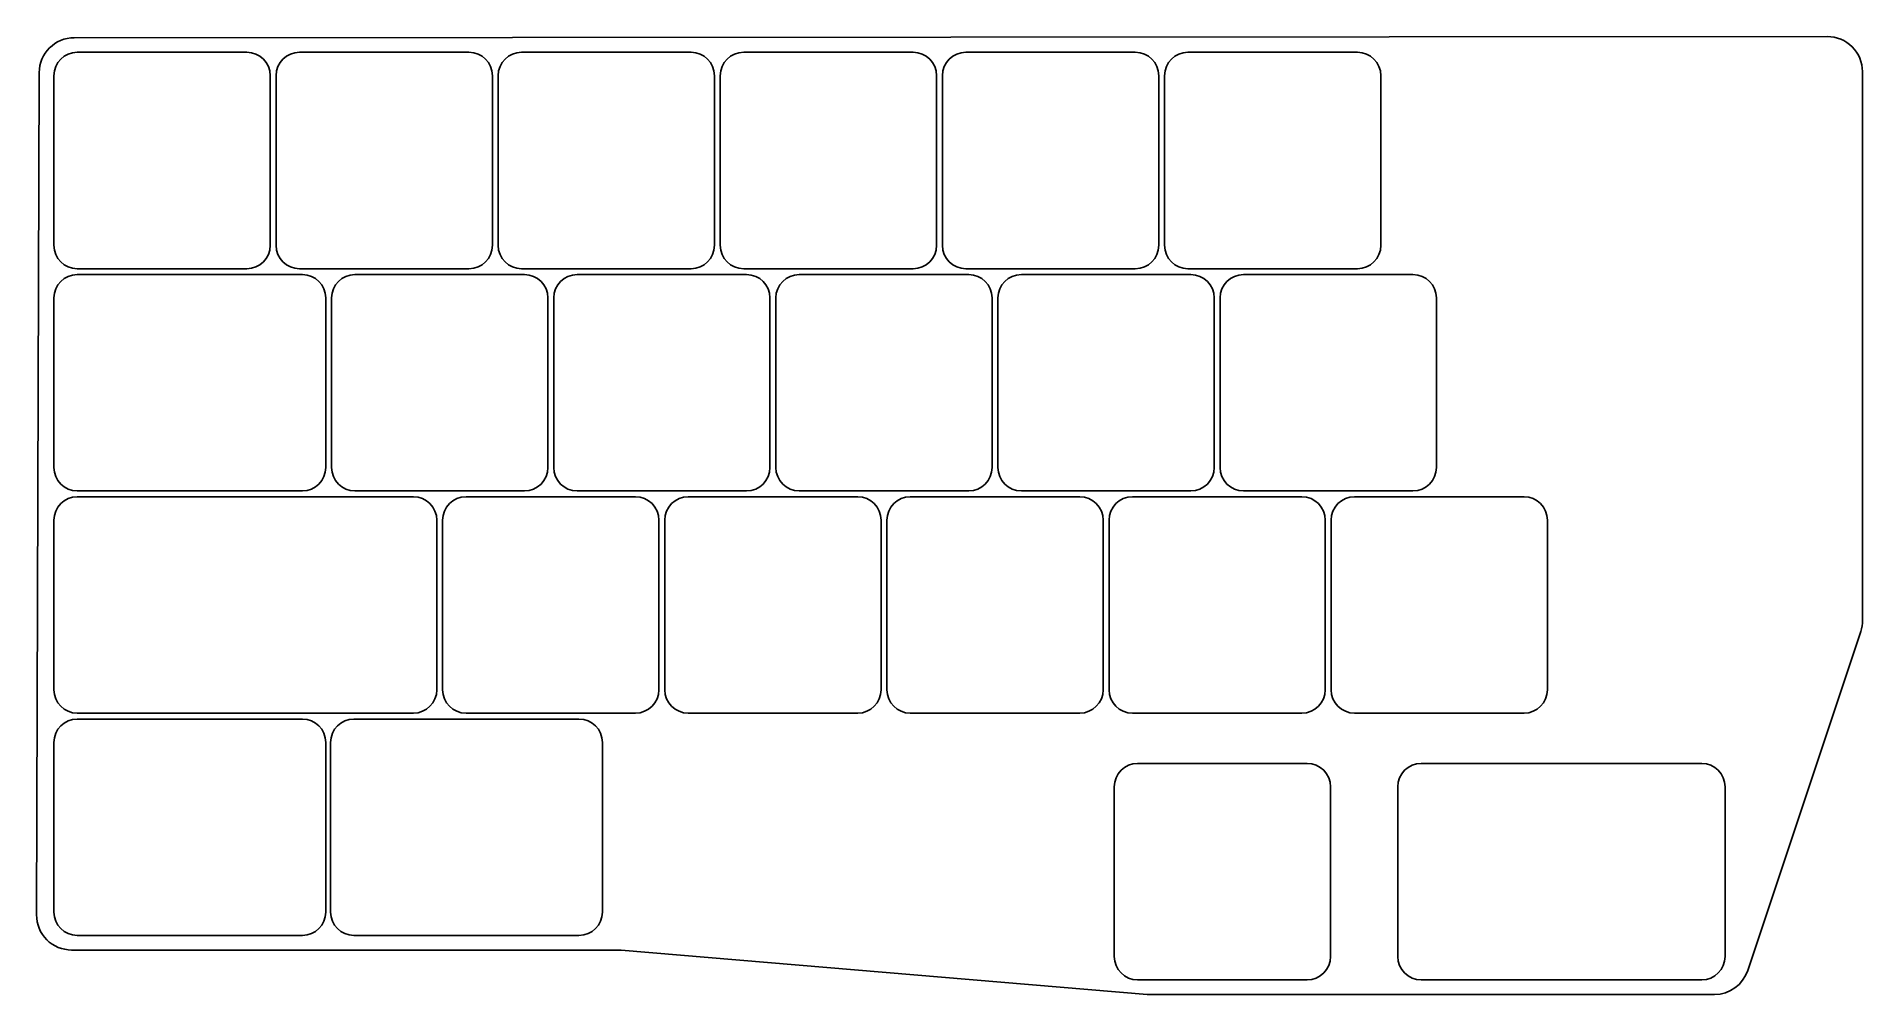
# Model space of a CAD drawing. Header units: millimetres. Extents: x 99 to 255, y -171 to -89.
import ezdxf

# ---------------------------------------------------------------- set-up
doc = ezdxf.new("R2010")
doc.units = ezdxf.units.MM

msp = doc.modelspace()

# ---------------------------------------------------------------- linework, layer by layer
at = {"linetype": 'CONTINUOUS'}
for p, q in [((251.95, -89.4), (101.99, -89.5)), ((116.75, -90.75), (102.25, -90.75)), ((135.75, -90.75), (121.25, -90.75)), ((154.75, -90.75), (140.25, -90.75)), ((173.75, -90.75), (159.25, -90.75)), ((192.75, -90.75), (178.25, -90.75)), ((211.75, -90.75), (197.25, -90.75)), ((98.99, -92.49), (98.76, -164.49)), ((100.25, -92.75), (100.25, -107.25)), ((118.75, -107.25), (118.75, -92.75)), ((119.25, -92.75), (119.25, -107.25)), ((137.75, -107.25), (137.75, -92.75)), ((138.25, -92.75), (138.25, -107.25)), ((156.75, -107.25), (156.75, -92.75)), ((157.25, -92.75), (157.25, -107.25)), ((175.75, -107.25), (175.75, -92.75)), ((176.25, -92.75), (176.25, -107.25)), ((194.75, -107.25), (194.75, -92.75)), ((195.25, -92.75), (195.25, -107.25)), ((213.75, -107.25), (213.75, -92.75)), ((254.95, -139.31), (254.95, -92.4)), ((102.25, -109.25), (116.75, -109.25)), ((121.25, -109.25), (135.75, -109.25)), ((140.25, -109.25), (154.75, -109.25)), ((159.25, -109.25), (173.75, -109.25)), ((178.25, -109.25), (192.75, -109.25)), ((197.25, -109.25), (211.75, -109.25)), ((102.25, -109.75), (121.5, -109.75)), ((140.5, -109.75), (126, -109.75)), ((159.5, -109.75), (145, -109.75)), ((178.5, -109.75), (164, -109.75)), ((197.5, -109.75), (183, -109.75)), ((216.5, -109.75), (202, -109.75)), ((100.25, -111.75), (100.25, -126.25)), ((123.5, -126.25), (123.5, -111.75)), ((124, -111.75), (124, -126.25)), ((142.5, -126.25), (142.5, -111.75)), ((143, -111.75), (143, -126.25)), ((161.5, -126.25), (161.5, -111.75)), ((162, -111.75), (162, -126.25)), ((180.5, -126.25), (180.5, -111.75)), ((181, -111.75), (181, -126.25)), ((199.5, -126.25), (199.5, -111.75)), ((200, -111.75), (200, -126.25)), ((218.5, -126.25), (218.5, -111.75)), ((102.25, -128.25), (121.5, -128.25)), ((102.25, -128.75), (131, -128.75)), ((126, -128.25), (140.5, -128.25)), ((150, -128.75), (135.5, -128.75)), ((145, -128.25), (159.5, -128.25)), ((169, -128.75), (154.5, -128.75)), ((164, -128.25), (178.5, -128.25)), ((188, -128.75), (173.5, -128.75)), ((183, -128.25), (197.5, -128.25)), ((207, -128.75), (192.5, -128.75)), ((202, -128.25), (216.5, -128.25)), ((226, -128.75), (211.5, -128.75)), ((100.25, -130.75), (100.25, -145.25)), ((133, -145.25), (133, -130.75)), ((133.5, -130.75), (133.5, -145.25)), ((152, -145.25), (152, -130.75)), ((152.5, -130.75), (152.5, -145.25)), ((171, -145.25), (171, -130.75)), ((171.5, -130.75), (171.5, -145.25)), ((190, -145.25), (190, -130.75)), ((190.5, -130.75), (190.5, -145.25)), ((209, -145.25), (209, -130.75)), ((209.5, -130.75), (209.5, -145.25)), ((228, -145.25), (228, -130.75)), ((245.13, -169.25), (254.8, -140.26)), ((102.25, -147.25), (131, -147.25)), ((102.25, -147.75), (121.5, -147.75)), ((125.91, -147.75), (145.16, -147.75)), ((135.5, -147.25), (150, -147.25)), ((154.5, -147.25), (169, -147.25)), ((173.5, -147.25), (188, -147.25)), ((192.5, -147.25), (207, -147.25)), ((211.5, -147.25), (226, -147.25)), ((100.25, -149.75), (100.25, -164.25)), ((123.5, -164.25), (123.5, -149.75)), ((123.91, -149.75), (123.91, -164.25)), ((147.16, -164.25), (147.16, -149.75)), ((207.45, -151.55), (192.95, -151.55)), ((217.2, -151.55), (241.2, -151.55)), ((190.95, -153.55), (190.95, -168.05)), ((209.45, -168.05), (209.45, -153.55)), ((215.2, -153.55), (215.2, -168.05)), ((243.2, -168.05), (243.2, -153.55)), ((102.25, -166.25), (121.5, -166.25)), ((125.91, -166.25), (145.16, -166.25)), ((101.76, -167.5), (148.53, -167.5)), ((148.78, -167.51), (193.77, -171.29)), ((192.95, -170.05), (207.45, -170.05)), ((217.2, -170.05), (241.2, -170.05)), ((194.03, -171.3), (242.29, -171.3))]:
    msp.add_line(p, q, dxfattribs=at)
for centre, radius, start, end in [((101.99, -92.5), 3, 90.0367, 179.8164), ((251.95, -92.4), 3, 0, 90.0367), ((102.25, -92.75), 2, 90, 180), ((116.75, -92.75), 2, 0, 90), ((121.25, -92.75), 2, 90, 180), ((135.75, -92.75), 2, 0, 90), ((140.25, -92.75), 2, 90, 180), ((154.75, -92.75), 2, 0, 90), ((159.25, -92.75), 2, 90, 180), ((173.75, -92.75), 2, 0, 90), ((178.25, -92.75), 2, 90, 180), ((192.75, -92.75), 2, 0, 90), ((197.25, -92.75), 2, 90, 180), ((211.75, -92.75), 2, 0, 90), ((102.25, -107.25), 2, 180, 270), ((116.75, -107.25), 2, 270, 0), ((121.25, -107.25), 2, 180, 270), ((135.75, -107.25), 2, 270, 0), ((140.25, -107.25), 2, 180, 270), ((154.75, -107.25), 2, 270, 0), ((159.25, -107.25), 2, 180, 270), ((173.75, -107.25), 2, 270, 0), ((178.25, -107.25), 2, 180, 270), ((192.75, -107.25), 2, 270, 0), ((197.25, -107.25), 2, 180, 270), ((211.75, -107.25), 2, 270, 0), ((102.25, -111.75), 2, 90, 180), ((121.5, -111.75), 2, 0, 90), ((126, -111.75), 2, 90, 180), ((140.5, -111.75), 2, 0, 90), ((145, -111.75), 2, 90, 180), ((159.5, -111.75), 2, 0, 90), ((164, -111.75), 2, 90, 180), ((178.5, -111.75), 2, 0, 90), ((183, -111.75), 2, 90, 180), ((197.5, -111.75), 2, 0, 90), ((202, -111.75), 2, 90, 180), ((216.5, -111.75), 2, 0, 90), ((102.25, -126.25), 2, 180, 270), ((121.5, -126.25), 2, 270, 0), ((126, -126.25), 2, 180, 270), ((140.5, -126.25), 2, 270, 0), ((145, -126.25), 2, 180, 270), ((159.5, -126.25), 2, 270, 0), ((164, -126.25), 2, 180, 270), ((178.5, -126.25), 2, 270, 0), ((183, -126.25), 2, 180, 270), ((197.5, -126.25), 2, 270, 0), ((202, -126.25), 2, 180, 270), ((216.5, -126.25), 2, 270, 0), ((102.25, -130.75), 2, 90, 180), ((131, -130.75), 2, 0, 90), ((135.5, -130.75), 2, 90, 180), ((150, -130.75), 2, 0, 90), ((154.5, -130.75), 2, 90, 180), ((169, -130.75), 2, 0, 90), ((173.5, -130.75), 2, 90, 180), ((188, -130.75), 2, 0, 90), ((192.5, -130.75), 2, 90, 180), ((207, -130.75), 2, 0, 90), ((211.5, -130.75), 2, 90, 180), ((226, -130.75), 2, 0, 90), ((251.95, -139.31), 3, 341.565, 0), ((102.25, -145.25), 2, 180, 270), ((131, -145.25), 2, 270, 0), ((135.5, -145.25), 2, 180, 270), ((150, -145.25), 2, 270, 0), ((154.5, -145.25), 2, 180, 270), ((169, -145.25), 2, 270, 0), ((173.5, -145.25), 2, 180, 270), ((188, -145.25), 2, 270, 0), ((192.5, -145.25), 2, 180, 270), ((207, -145.25), 2, 270, 0), ((211.5, -145.25), 2, 180, 270), ((226, -145.25), 2, 270, 0), ((102.25, -149.75), 2, 90, 180), ((121.5, -149.75), 2, 0, 90), ((125.91, -149.75), 2, 90, 180), ((145.16, -149.75), 2, 0, 90), ((192.95, -153.55), 2, 90, 180), ((207.45, -153.55), 2, 0, 90), ((217.2, -153.55), 2, 90, 180), ((241.2, -153.55), 2, 0, 90), ((101.76, -164.5), 3, 179.8164, 270), ((102.25, -164.25), 2, 180, 270), ((121.5, -164.25), 2, 270, 0), ((125.91, -164.25), 2, 180, 270), ((145.16, -164.25), 2, 270, 0), ((148.53, -170.5), 3, 85.1992, 90), ((192.95, -168.05), 2, 180, 270), ((207.45, -168.05), 2, 270, 0), ((217.2, -168.05), 2, 180, 270), ((241.2, -168.05), 2, 270, 0), ((242.29, -168.3), 3, 270, 341.565), ((194.03, -168.3), 3, 265.1992, 270)]:
    msp.add_arc(centre, radius, start, end, dxfattribs=at)

doc.saveas('drawing.dxf')
